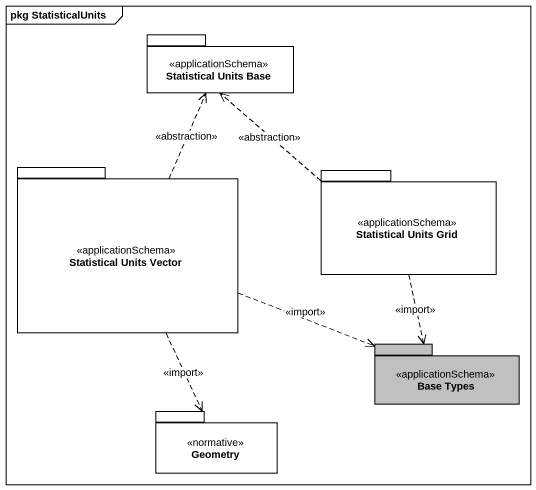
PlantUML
@startuml
mainframe pkg StatisticalUnits
package "Statistical Units Base" as Statistical_Units_Base <<applicationSchema>> {
}
package "Statistical Units Vector" as Statistical_Units_Vector <<applicationSchema>> {
}
package "Statistical Units Grid" as Statistical_Units_Grid <<applicationSchema>> {
}
package "Base Types" as Base_Types <<applicationSchema>> #C0C0C0 {
}
package Geometry <<normative>> {
}
Statistical_Units_Vector .up.> Statistical_Units_Base : <<abstraction>>
Statistical_Units_Vector .right.> Base_Types : <<import>>
Statistical_Units_Vector ..> Geometry : <<import>>
Statistical_Units_Grid .up.> Statistical_Units_Base : <<abstraction>>
Statistical_Units_Grid ..> Base_Types : <<import>>
@enduml
